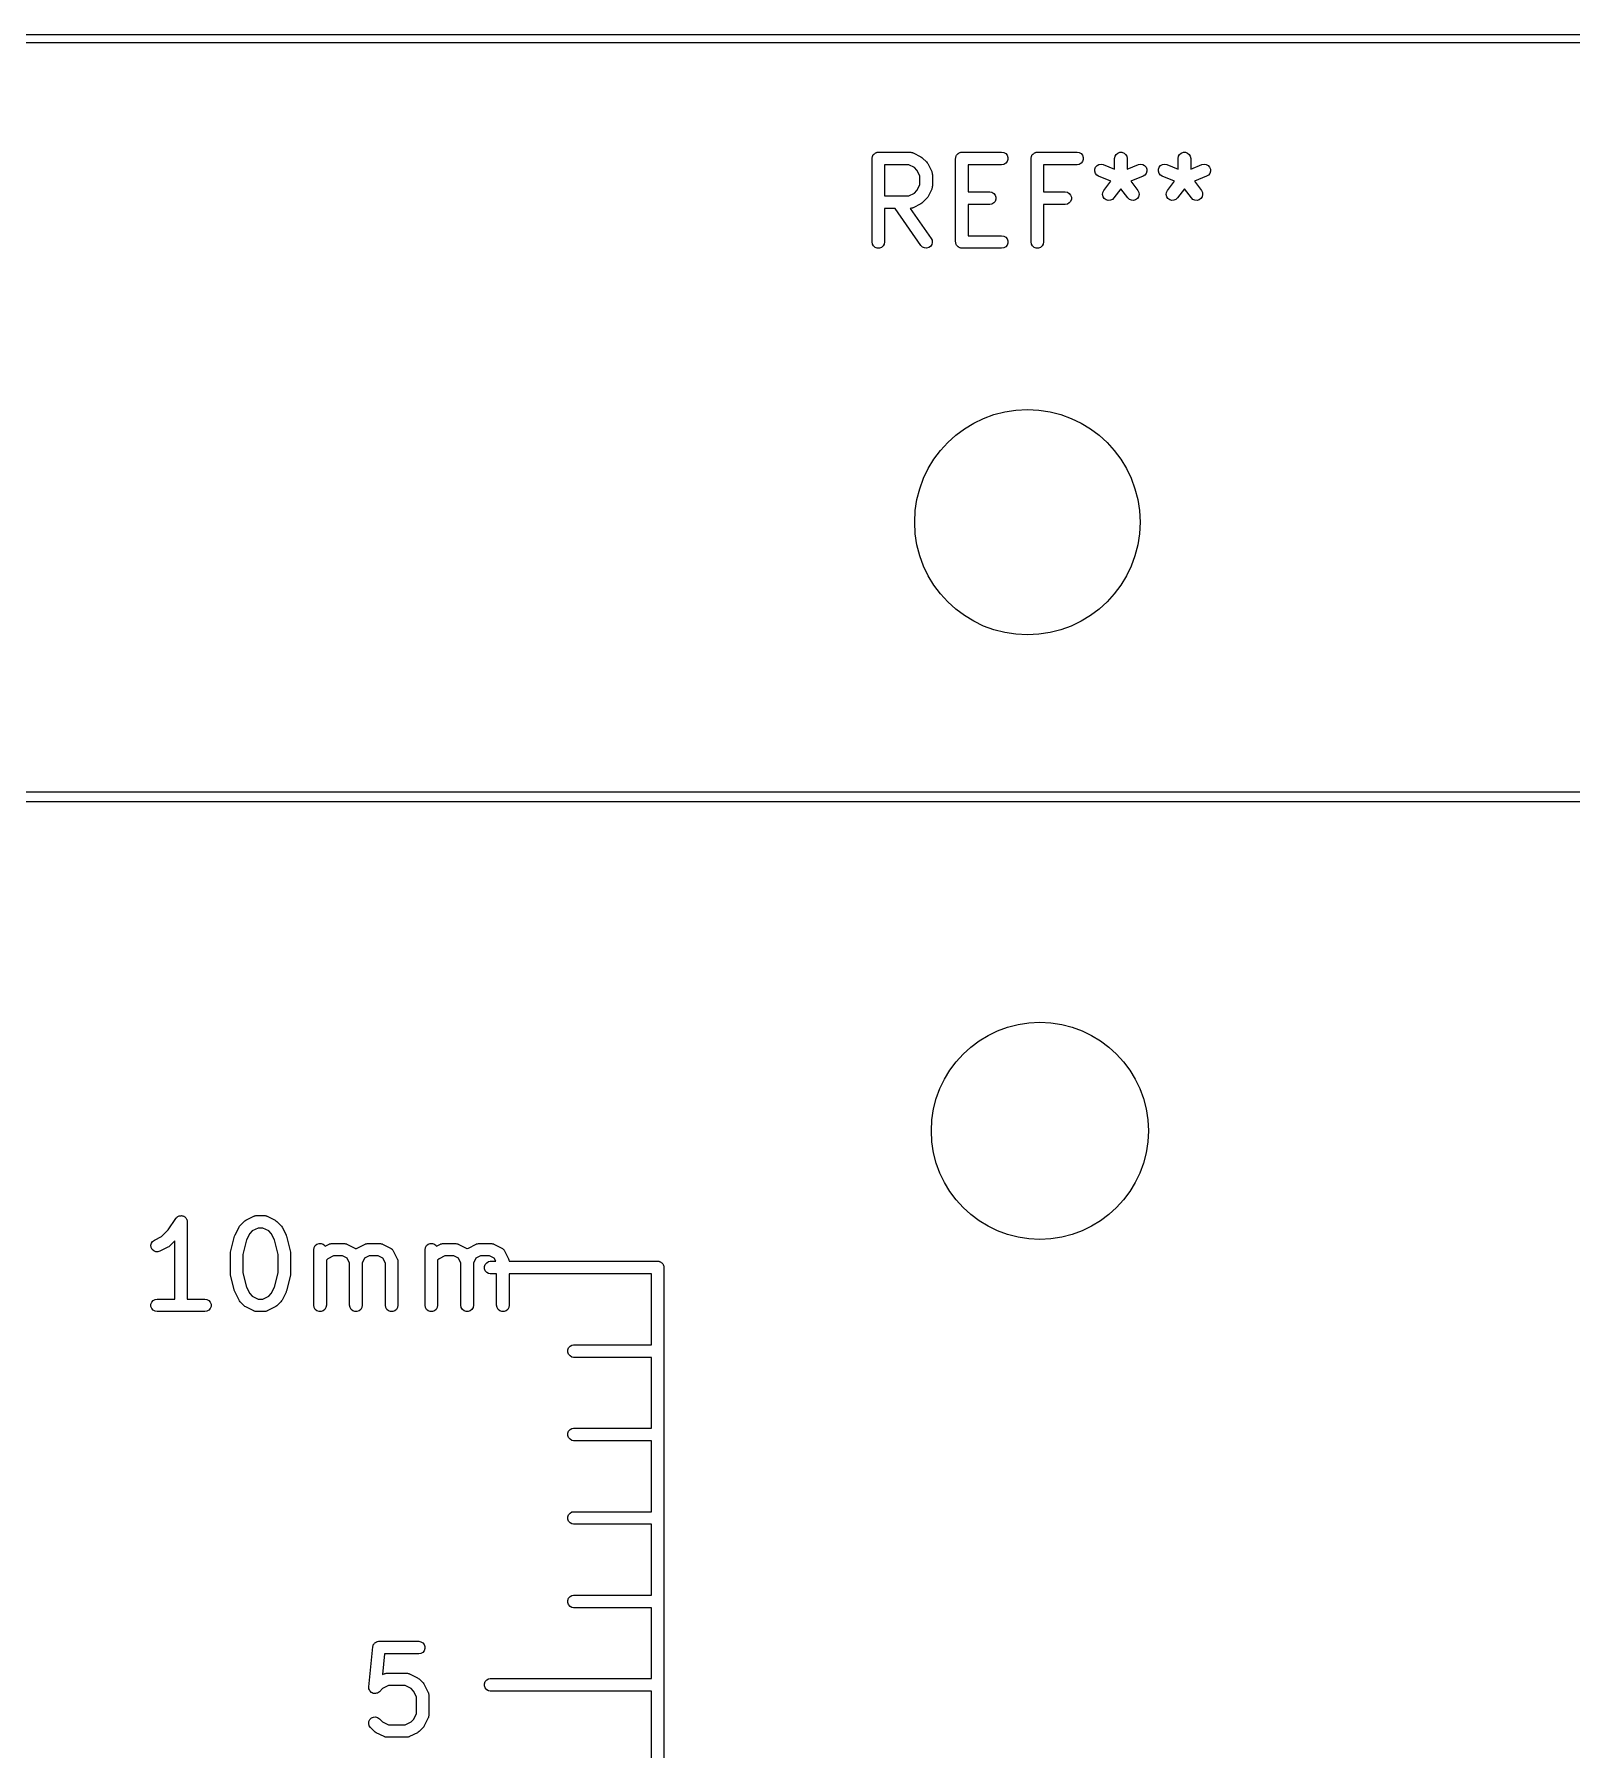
# Model space of a CAD drawing. Extents: x 202.7 to 262.5, y -125.5 to -33.7.
# Drawn here: x 221.13 to 239.55, y -54.23 to -33.67 of the extents above; entities that cross this region are included whole.
import ezdxf

# ---------------------------------------------------------------- set-up
doc = ezdxf.new("R2010")
doc.units = 0
doc.header["$MEASUREMENT"] = 0
doc.layers.add('BLACK', color=7, linetype='CONTINUOUS')

msp = doc.modelspace()

# ---------------------------------------------------------------- linework, layer by layer
at = {"layer": 'BLACK', "linetype": 'CONTINUOUS'}
for p, q in [((213.126, -33.68), (252.454, -33.675)), ((252.403, -33.775), (213.165, -33.78)), ((231.174, -35.1432), (231.175, -35.1367)), ((231.175, -35.1367), (231.178, -35.131)), ((231.178, -35.131), (231.18, -35.1249)), ((231.18, -35.1249), (231.185, -35.1199)), ((231.185, -35.1199), (231.188, -35.1142)), ((231.188, -35.1142), (231.193, -35.11)), ((231.193, -35.11), (231.197, -35.1049)), ((231.197, -35.1049), (231.203, -35.1016)), ((231.203, -35.1016), (231.208, -35.0974)), ((231.208, -35.0974), (231.214, -35.0952)), ((231.214, -35.0952), (231.22, -35.0919)), ((231.22, -35.0919), (231.226, -35.0908)), ((231.226, -35.0908), (231.232, -35.0885)), ((231.232, -35.0885), (231.239, -35.0885)), ((231.239, -35.0885), (231.245, -35.0874)), ((231.245, -35.0874), (231.626, -35.0874)), ((231.626, -35.0874), (231.63, -35.0881)), ((231.63, -35.0881), (231.635, -35.0879)), ((231.635, -35.0879), (231.643, -35.0904)), ((231.643, -35.0904), (231.652, -35.0919)), ((231.652, -35.0919), (231.656, -35.0941)), ((231.656, -35.0941), (231.66, -35.0953)), ((231.66, -35.0953), (231.755, -35.1429)), ((232.174, -35.1432), (232.175, -35.1367)), ((232.175, -35.1367), (232.178, -35.131)), ((232.178, -35.131), (232.18, -35.1249)), ((232.18, -35.1249), (232.185, -35.1199)), ((232.185, -35.1199), (232.188, -35.1142)), ((232.188, -35.1142), (232.193, -35.11)), ((232.193, -35.11), (232.197, -35.1049)), ((232.197, -35.1049), (232.203, -35.1016)), ((232.203, -35.1016), (232.208, -35.0974)), ((232.208, -35.0974), (232.214, -35.0952)), ((232.214, -35.0952), (232.22, -35.0919)), ((232.22, -35.0919), (232.226, -35.0908)), ((232.226, -35.0908), (232.232, -35.0885)), ((232.232, -35.0885), (232.239, -35.0885)), ((232.239, -35.0885), (232.245, -35.0874)), ((232.245, -35.0874), (232.721, -35.0874)), ((232.721, -35.0874), (232.747, -35.0919)), ((232.747, -35.0919), (232.77, -35.1049)), ((232.77, -35.1049), (232.786, -35.1249)), ((232.786, -35.1249), (232.795, -35.1494)), ((233.078, -35.1432), (233.08, -35.1367)), ((233.08, -35.1367), (233.083, -35.131)), ((233.083, -35.131), (233.085, -35.1249)), ((233.085, -35.1249), (233.089, -35.1199)), ((233.089, -35.1199), (233.093, -35.1142)), ((233.093, -35.1142), (233.098, -35.11)), ((233.098, -35.11), (233.102, -35.1049)), ((233.102, -35.1049), (233.107, -35.1016)), ((233.107, -35.1016), (233.112, -35.0974)), ((233.112, -35.0974), (233.119, -35.0952)), ((233.119, -35.0952), (233.124, -35.0919)), ((233.124, -35.0919), (233.131, -35.0908)), ((233.131, -35.0908), (233.137, -35.0885)), ((233.137, -35.0885), (233.144, -35.0885)), ((233.144, -35.0885), (233.15, -35.0874)), ((233.15, -35.0874), (233.626, -35.0874)), ((233.626, -35.0874), (233.652, -35.0919)), ((233.652, -35.0919), (233.674, -35.1049)), ((233.674, -35.1049), (233.691, -35.1249)), ((233.691, -35.1249), (233.7, -35.1494)), ((234.075, -35.1624), (234.08, -35.1367)), ((234.08, -35.1367), (234.093, -35.1142)), ((234.093, -35.1142), (234.112, -35.0974)), ((234.112, -35.0974), (234.137, -35.0885)), ((234.137, -35.0885), (234.163, -35.0885)), ((234.163, -35.0885), (234.188, -35.0974)), ((234.188, -35.0974), (234.207, -35.1142)), ((234.207, -35.1142), (234.22, -35.1367)), ((234.22, -35.1367), (234.225, -35.1624)), ((234.837, -35.1624), (234.841, -35.1367)), ((234.841, -35.1367), (234.854, -35.1142)), ((234.854, -35.1142), (234.874, -35.0974)), ((234.874, -35.0974), (234.899, -35.0885)), ((234.899, -35.0885), (234.925, -35.0885)), ((234.925, -35.0885), (234.949, -35.0974)), ((234.949, -35.0974), (234.969, -35.1142)), ((234.969, -35.1142), (234.982, -35.1367)), ((234.982, -35.1367), (234.987, -35.1624)), ((231.17, -35.1624), (231.171, -35.1559)), ((231.17, -36.1624), (231.17, -35.1624)), ((231.171, -35.1494), (231.174, -35.1432)), ((231.171, -35.1559), (231.171, -35.1494)), ((231.32, -35.2374), (231.32, -35.6112)), ((231.608, -35.2374), (231.32, -35.2374)), ((231.677, -35.2716), (231.608, -35.2374)), ((231.707, -35.302), (231.677, -35.2716)), ((231.742, -35.3706), (231.707, -35.302)), ((231.755, -35.1429), (231.765, -35.1501)), ((231.765, -35.1501), (231.774, -35.157)), ((231.774, -35.157), (231.822, -35.2046)), ((231.822, -35.2046), (231.829, -35.2144)), ((231.829, -35.2144), (231.836, -35.2241)), ((231.836, -35.2241), (231.884, -35.3193)), ((231.884, -35.3193), (231.885, -35.3235)), ((231.885, -35.3235), (231.887, -35.3272)), ((231.887, -35.3272), (231.889, -35.3359)), ((231.889, -35.3359), (231.891, -35.3443)), ((231.891, -35.3443), (231.891, -35.3486)), ((232.17, -35.1624), (232.171, -35.1559)), ((232.17, -36.1624), (232.17, -35.1624)), ((232.171, -35.1494), (232.174, -35.1432)), ((232.171, -35.1559), (232.171, -35.1494)), ((232.721, -35.2374), (232.32, -35.2374)), ((232.32, -35.2374), (232.32, -35.5636)), ((232.747, -35.2329), (232.721, -35.2374)), ((232.77, -35.2198), (232.747, -35.2329)), ((232.786, -35.1999), (232.77, -35.2198)), ((232.795, -35.1754), (232.786, -35.1999)), ((232.795, -35.1494), (232.795, -35.1754)), ((233.075, -35.1624), (233.076, -35.1559)), ((233.075, -36.1624), (233.075, -35.1624)), ((233.076, -35.1494), (233.078, -35.1432)), ((233.076, -35.1559), (233.076, -35.1494)), ((233.626, -35.2374), (233.225, -35.2374)), ((233.225, -35.2374), (233.225, -35.5636)), ((233.652, -35.2329), (233.626, -35.2374)), ((233.674, -35.2198), (233.652, -35.2329)), ((233.691, -35.1999), (233.674, -35.2198)), ((233.7, -35.1754), (233.691, -35.1999)), ((233.7, -35.1494), (233.7, -35.1754)), ((233.838, -35.2899), (233.848, -35.2657)), ((233.838, -35.3159), (233.838, -35.2899)), ((233.846, -35.3407), (233.838, -35.3159)), ((233.862, -35.3611), (233.846, -35.3407)), ((233.848, -35.2657), (233.866, -35.2463)), ((233.866, -35.2463), (233.888, -35.234)), ((233.888, -35.234), (233.914, -35.2303)), ((233.914, -35.2303), (233.94, -35.2356)), ((233.94, -35.2356), (234.075, -35.2897)), ((234.075, -35.2897), (234.075, -35.1624)), ((234.225, -35.1624), (234.225, -35.2897)), ((234.225, -35.2897), (234.36, -35.2356)), ((234.36, -35.2356), (234.386, -35.2303)), ((234.386, -35.2303), (234.412, -35.234)), ((234.412, -35.234), (234.434, -35.2463)), ((234.434, -35.2463), (234.452, -35.2657)), ((234.454, -35.3407), (234.438, -35.3611)), ((234.452, -35.2657), (234.462, -35.2899)), ((234.462, -35.3159), (234.454, -35.3407)), ((234.462, -35.2899), (234.462, -35.3159)), ((234.6, -35.2899), (234.61, -35.2657)), ((234.6, -35.3159), (234.6, -35.2899)), ((234.608, -35.3407), (234.6, -35.3159)), ((234.624, -35.3611), (234.608, -35.3407)), ((234.61, -35.2657), (234.627, -35.2463)), ((234.627, -35.2463), (234.65, -35.234)), ((234.65, -35.234), (234.676, -35.2303)), ((234.676, -35.2303), (234.702, -35.2356)), ((234.702, -35.2356), (234.837, -35.2897)), ((234.837, -35.2897), (234.837, -35.1624)), ((234.987, -35.1624), (234.987, -35.2897)), ((234.987, -35.2897), (235.122, -35.2356)), ((235.122, -35.2356), (235.148, -35.2303)), ((235.148, -35.2303), (235.173, -35.234)), ((235.173, -35.234), (235.196, -35.2463)), ((235.196, -35.2463), (235.214, -35.2657)), ((235.216, -35.3407), (235.2, -35.3611)), ((235.214, -35.2657), (235.223, -35.2899)), ((235.224, -35.3159), (235.216, -35.3407)), ((235.223, -35.2899), (235.224, -35.3159)), ((231.677, -35.5769), (231.707, -35.5465)), ((231.707, -35.5465), (231.742, -35.478)), ((231.742, -35.478), (231.742, -35.3706)), ((231.884, -35.5293), (231.836, -35.6245)), ((231.885, -35.5251), (231.884, -35.5293)), ((231.887, -35.5214), (231.885, -35.5251)), ((231.889, -35.5127), (231.887, -35.5214)), ((231.891, -35.5043), (231.889, -35.5127)), ((231.891, -35.3486), (231.892, -35.3529)), ((231.892, -35.4957), (231.891, -35.5)), ((231.891, -35.5), (231.891, -35.5043)), ((231.892, -35.3529), (231.892, -35.4957)), ((233.884, -35.3749), (233.862, -35.3611)), ((234.031, -35.4338), (233.884, -35.3749)), ((233.935, -35.5692), (233.947, -35.546)), ((233.947, -35.546), (234.031, -35.4338)), ((234.15, -35.5255), (234.067, -35.636)), ((234.233, -35.636), (234.15, -35.5255)), ((234.416, -35.3749), (234.269, -35.4338)), ((234.269, -35.4338), (234.353, -35.546)), ((234.353, -35.546), (234.365, -35.5692)), ((234.438, -35.3611), (234.416, -35.3749)), ((234.646, -35.3749), (234.624, -35.3611)), ((234.793, -35.4338), (234.646, -35.3749)), ((234.697, -35.5692), (234.709, -35.546)), ((234.709, -35.546), (234.793, -35.4338)), ((234.912, -35.5255), (234.829, -35.636)), ((234.995, -35.636), (234.912, -35.5255)), ((235.178, -35.3749), (235.031, -35.4338)), ((235.031, -35.4338), (235.115, -35.546)), ((235.115, -35.546), (235.127, -35.5692)), ((235.2, -35.3611), (235.178, -35.3749)), ((231.32, -35.6112), (231.608, -35.6112)), ((231.608, -35.6112), (231.677, -35.5769)), ((231.643, -35.7582), (231.635, -35.7607)), ((231.652, -35.7567), (231.643, -35.7582)), ((231.656, -35.7545), (231.652, -35.7567)), ((231.66, -35.7533), (231.656, -35.7545)), ((231.755, -35.7057), (231.66, -35.7533)), ((231.765, -35.6985), (231.755, -35.7057)), ((231.774, -35.6916), (231.765, -35.6985)), ((231.822, -35.644), (231.774, -35.6916)), ((231.829, -35.6342), (231.822, -35.644)), ((231.836, -35.6245), (231.829, -35.6342)), ((232.32, -35.5636), (232.579, -35.5636)), ((232.579, -35.7136), (232.32, -35.7136)), ((232.32, -35.7136), (232.32, -36.0874)), ((232.579, -35.5636), (232.604, -35.5681)), ((232.604, -35.709), (232.579, -35.7136)), ((232.604, -35.5681), (232.627, -35.5811)), ((232.627, -35.696), (232.604, -35.709)), ((232.627, -35.5811), (232.644, -35.6011)), ((232.644, -35.6761), (232.627, -35.696)), ((232.644, -35.6011), (232.652, -35.6255)), ((232.652, -35.6516), (232.644, -35.6761)), ((232.652, -35.6255), (232.652, -35.6516)), ((233.225, -35.5636), (233.483, -35.5636)), ((233.483, -35.7136), (233.225, -35.7136)), ((233.225, -35.7136), (233.225, -36.1624)), ((233.483, -35.5636), (233.509, -35.5681)), ((233.509, -35.709), (233.483, -35.7136)), ((233.509, -35.5681), (233.532, -35.5811)), ((233.532, -35.696), (233.509, -35.709)), ((233.532, -35.5811), (233.548, -35.6011)), ((233.548, -35.6761), (233.532, -35.696)), ((233.548, -35.6011), (233.557, -35.6255)), ((233.557, -35.6516), (233.548, -35.6761)), ((233.557, -35.6255), (233.557, -35.6516)), ((233.932, -35.595), (233.935, -35.5692)), ((233.938, -35.6204), (233.932, -35.595)), ((233.952, -35.6422), (233.938, -35.6204)), ((233.973, -35.6579), (233.952, -35.6422)), ((233.998, -35.6654), (233.973, -35.6579)), ((234.024, -35.664), (233.998, -35.6654)), ((234.048, -35.6538), (234.024, -35.664)), ((234.067, -35.636), (234.048, -35.6538)), ((234.252, -35.6538), (234.233, -35.636)), ((234.276, -35.664), (234.252, -35.6538)), ((234.302, -35.6654), (234.276, -35.664)), ((234.327, -35.6579), (234.302, -35.6654)), ((234.348, -35.6422), (234.327, -35.6579)), ((234.362, -35.6204), (234.348, -35.6422)), ((234.368, -35.595), (234.362, -35.6204)), ((234.365, -35.5692), (234.368, -35.595)), ((234.694, -35.595), (234.697, -35.5692)), ((234.7, -35.6204), (234.694, -35.595)), ((234.714, -35.6422), (234.7, -35.6204)), ((234.735, -35.6579), (234.714, -35.6422)), ((234.76, -35.6654), (234.735, -35.6579)), ((234.786, -35.664), (234.76, -35.6654)), ((234.81, -35.6538), (234.786, -35.664)), ((234.829, -35.636), (234.81, -35.6538)), ((235.014, -35.6538), (234.995, -35.636)), ((235.038, -35.664), (235.014, -35.6538)), ((235.064, -35.6654), (235.038, -35.664)), ((235.089, -35.6579), (235.064, -35.6654)), ((235.109, -35.6422), (235.089, -35.6579)), ((235.124, -35.6204), (235.109, -35.6422)), ((235.13, -35.595), (235.124, -35.6204)), ((235.127, -35.5692), (235.13, -35.595)), ((231.444, -35.7612), (231.32, -35.7612)), ((231.32, -35.7612), (231.32, -36.1624)), ((231.755, -36.2054), (231.444, -35.7612)), ((231.63, -35.7604), (231.627, -35.761)), ((231.627, -35.761), (231.878, -36.1194)), ((231.635, -35.7607), (231.63, -35.7604)), ((231.175, -36.188), (231.17, -36.1624)), ((231.32, -36.1624), (231.316, -36.188)), ((231.878, -36.1194), (231.889, -36.143)), ((231.891, -36.1689), (231.885, -36.1941)), ((231.889, -36.143), (231.891, -36.1689)), ((232.171, -36.1688), (232.17, -36.1624)), ((232.171, -36.1754), (232.171, -36.1688)), ((232.32, -36.0874), (232.721, -36.0874)), ((232.721, -36.0874), (232.747, -36.0919)), ((232.747, -36.0919), (232.77, -36.1049)), ((232.77, -36.1049), (232.786, -36.1249)), ((232.786, -36.1249), (232.795, -36.1494)), ((232.795, -36.1494), (232.795, -36.1754)), ((233.08, -36.188), (233.075, -36.1624)), ((233.225, -36.1624), (233.22, -36.188)), ((231.188, -36.2106), (231.175, -36.188)), ((231.208, -36.2273), (231.188, -36.2106)), ((231.232, -36.2362), (231.208, -36.2273)), ((231.258, -36.2362), (231.232, -36.2362)), ((231.283, -36.2273), (231.258, -36.2362)), ((231.303, -36.2106), (231.283, -36.2273)), ((231.316, -36.188), (231.303, -36.2106)), ((231.774, -36.2238), (231.755, -36.2054)), ((231.797, -36.2348), (231.774, -36.2238)), ((231.823, -36.2371), (231.797, -36.2348)), ((231.848, -36.2304), (231.823, -36.2371)), ((231.87, -36.2154), (231.848, -36.2304)), ((231.885, -36.1941), (231.87, -36.2154)), ((232.174, -36.1816), (232.171, -36.1754)), ((232.175, -36.188), (232.174, -36.1816)), ((232.178, -36.1937), (232.175, -36.188)), ((232.18, -36.1999), (232.178, -36.1937)), ((232.185, -36.2049), (232.18, -36.1999)), ((232.188, -36.2106), (232.185, -36.2049)), ((232.193, -36.2148), (232.188, -36.2106)), ((232.197, -36.2198), (232.193, -36.2148)), ((232.203, -36.2231), (232.197, -36.2198)), ((232.208, -36.2273), (232.203, -36.2231)), ((232.214, -36.2296), (232.208, -36.2273)), ((232.22, -36.2329), (232.214, -36.2296)), ((232.226, -36.234), (232.22, -36.2329)), ((232.232, -36.2362), (232.226, -36.234)), ((232.239, -36.2362), (232.232, -36.2362)), ((232.245, -36.2374), (232.239, -36.2362)), ((232.721, -36.2374), (232.245, -36.2374)), ((232.747, -36.2329), (232.721, -36.2374)), ((232.77, -36.2198), (232.747, -36.2329)), ((232.786, -36.1999), (232.77, -36.2198)), ((232.795, -36.1754), (232.786, -36.1999)), ((233.093, -36.2106), (233.08, -36.188)), ((233.112, -36.2273), (233.093, -36.2106)), ((233.137, -36.2362), (233.112, -36.2273)), ((233.163, -36.2362), (233.137, -36.2362)), ((233.188, -36.2273), (233.163, -36.2362)), ((233.207, -36.2106), (233.188, -36.2273)), ((233.22, -36.188), (233.207, -36.2106)), ((205.175, -42.752), (259.685, -42.752)), ((259.62, -42.872), (205.24, -42.872)), ((222.736, -47.9975), (222.827, -47.8608)), ((222.827, -47.8608), (222.83, -47.8578)), ((222.83, -47.8578), (222.832, -47.8542)), ((222.832, -47.8542), (222.838, -47.8484)), ((222.838, -47.8484), (222.845, -47.842)), ((222.845, -47.842), (222.848, -47.8401)), ((222.848, -47.8401), (222.852, -47.8374)), ((222.852, -47.8374), (222.86, -47.8344)), ((222.86, -47.8344), (222.868, -47.8304)), ((222.868, -47.8304), (222.872, -47.83)), ((222.872, -47.83), (222.876, -47.8285)), ((222.876, -47.8285), (222.885, -47.8285)), ((222.885, -47.8285), (222.894, -47.8276)), ((222.894, -47.8276), (222.898, -47.8285)), ((222.898, -47.8285), (222.902, -47.8285)), ((222.902, -47.8285), (222.91, -47.8316)), ((222.91, -47.8316), (222.919, -47.8337)), ((222.919, -47.8337), (222.923, -47.836)), ((222.923, -47.836), (222.927, -47.8374)), ((222.927, -47.8374), (222.933, -47.8432)), ((222.933, -47.8432), (222.941, -47.8482)), ((222.941, -47.8482), (222.943, -47.8515)), ((222.943, -47.8515), (222.946, -47.8542)), ((222.946, -47.8542), (222.951, -47.8619)), ((222.951, -47.8619), (222.956, -47.8692)), ((222.956, -47.8692), (222.957, -47.8731)), ((222.957, -47.8731), (222.96, -47.8767)), ((222.96, -47.8767), (222.961, -47.8856)), ((223.655, -47.8901), (223.665, -47.8829)), ((223.665, -47.8829), (223.76, -47.8353)), ((223.76, -47.8353), (223.764, -47.8341)), ((223.764, -47.8341), (223.768, -47.8319)), ((223.768, -47.8319), (223.777, -47.8304)), ((223.777, -47.8304), (223.785, -47.8279)), ((223.785, -47.8279), (223.79, -47.8282)), ((223.79, -47.8282), (223.794, -47.8274)), ((223.794, -47.8274), (223.889, -47.8274)), ((223.889, -47.8274), (223.893, -47.8282)), ((223.893, -47.8282), (223.898, -47.8279)), ((223.898, -47.8279), (223.906, -47.8304)), ((223.906, -47.8304), (223.915, -47.8319)), ((223.915, -47.8319), (223.918, -47.8341)), ((223.918, -47.8341), (223.923, -47.8353)), ((223.923, -47.8353), (224.018, -47.8829)), ((224.018, -47.8829), (224.027, -47.8901)), ((222.57, -48.121), (222.654, -48.0789)), ((222.654, -48.0789), (222.736, -47.9975)), ((222.961, -47.8856), (222.964, -47.8942)), ((222.964, -47.8942), (222.963, -47.8983)), ((222.963, -47.8983), (222.964, -47.9024)), ((222.964, -47.9024), (222.964, -48.8274)), ((223.483, -48.2652), (223.531, -48.0747)), ((223.531, -48.0747), (223.534, -48.0672)), ((223.534, -48.0672), (223.536, -48.0593)), ((223.536, -48.0593), (223.584, -47.9641)), ((223.584, -47.9641), (223.591, -47.9544)), ((223.591, -47.9544), (223.598, -47.9446)), ((223.598, -47.9446), (223.646, -47.897)), ((223.646, -47.897), (223.655, -47.8901)), ((223.713, -48.0421), (223.674, -48.1191)), ((223.743, -48.0117), (223.713, -48.0421)), ((223.812, -47.9774), (223.743, -48.0117)), ((223.871, -47.9774), (223.812, -47.9774)), ((223.94, -48.0117), (223.871, -47.9774)), ((223.97, -48.0421), (223.94, -48.0117)), ((224.009, -48.1191), (223.97, -48.0421)), ((224.027, -47.8901), (224.037, -47.897)), ((224.037, -47.897), (224.085, -47.9446)), ((224.085, -47.9446), (224.092, -47.9544)), ((224.092, -47.9544), (224.099, -47.9641)), ((224.099, -47.9641), (224.147, -48.0593)), ((224.147, -48.0593), (224.149, -48.0672)), ((224.149, -48.0672), (224.152, -48.0747)), ((224.152, -48.0747), (224.2, -48.2652)), ((222.528, -48.1836), (222.535, -48.1583)), ((222.531, -48.2095), (222.528, -48.1836)), ((222.543, -48.2328), (222.531, -48.2095)), ((222.535, -48.1583), (222.549, -48.1365)), ((222.562, -48.2507), (222.543, -48.2328)), ((222.549, -48.1365), (222.57, -48.121)), ((222.586, -48.2611), (222.562, -48.2507)), ((222.612, -48.2626), (222.586, -48.2611)), ((222.637, -48.2552), (222.612, -48.2626)), ((222.732, -48.2076), (222.637, -48.2552)), ((222.742, -48.2004), (222.732, -48.2076)), ((222.752, -48.1935), (222.742, -48.2004)), ((222.814, -48.1311), (222.752, -48.1935)), ((222.814, -48.8274), (222.814, -48.1311)), ((223.481, -48.2834), (223.482, -48.2743)), ((223.481, -48.5214), (223.481, -48.2834)), ((223.482, -48.2743), (223.483, -48.2652)), ((223.674, -48.1191), (223.631, -48.2926)), ((223.631, -48.2926), (223.631, -48.5122)), ((224.052, -48.2926), (224.009, -48.1191)), ((224.052, -48.5122), (224.052, -48.2926)), ((224.2, -48.2652), (224.201, -48.2743)), ((224.201, -48.2743), (224.202, -48.2834)), ((224.202, -48.2834), (224.202, -48.5214)), ((224.481, -48.2357), (224.485, -48.2101)), ((224.481, -48.9024), (224.481, -48.2357)), ((224.485, -48.2101), (224.498, -48.1875)), ((224.498, -48.1875), (224.518, -48.1708)), ((224.518, -48.1708), (224.543, -48.1619)), ((224.543, -48.1619), (224.569, -48.1619)), ((224.569, -48.1619), (224.593, -48.1708)), ((224.593, -48.1708), (224.613, -48.1875)), ((224.613, -48.1875), (224.616, -48.193)), ((224.616, -48.193), (224.665, -48.1687)), ((224.665, -48.1687), (224.669, -48.1674)), ((224.669, -48.1674), (224.673, -48.1653)), ((224.673, -48.1653), (224.682, -48.1637)), ((224.682, -48.1637), (224.69, -48.1612)), ((224.69, -48.1612), (224.694, -48.1615)), ((224.694, -48.1615), (224.699, -48.1607)), ((224.699, -48.1607), (224.841, -48.1607)), ((224.841, -48.1607), (224.846, -48.1615)), ((224.846, -48.1615), (224.85, -48.1612)), ((224.85, -48.1612), (224.858, -48.1637)), ((224.858, -48.1637), (224.867, -48.1653)), ((224.867, -48.1653), (224.871, -48.1674)), ((224.871, -48.1674), (224.875, -48.1687)), ((224.875, -48.1687), (224.97, -48.2163)), ((224.97, -48.2163), (224.979, -48.2228)), ((224.979, -48.2228), (224.984, -48.2263)), ((224.984, -48.2263), (224.99, -48.2228)), ((224.99, -48.2228), (224.998, -48.2163)), ((224.998, -48.2163), (225.094, -48.1687)), ((225.094, -48.1687), (225.098, -48.1674)), ((225.098, -48.1674), (225.101, -48.1653)), ((225.101, -48.1653), (225.11, -48.1637)), ((225.11, -48.1637), (225.119, -48.1612)), ((225.119, -48.1612), (225.123, -48.1615)), ((225.123, -48.1615), (225.127, -48.1607)), ((225.127, -48.1607), (225.27, -48.1607)), ((225.27, -48.1607), (225.274, -48.1615)), ((225.274, -48.1615), (225.279, -48.1612)), ((225.279, -48.1612), (225.287, -48.1637)), ((225.287, -48.1637), (225.296, -48.1653)), ((225.296, -48.1653), (225.299, -48.1674)), ((225.299, -48.1674), (225.304, -48.1687)), ((225.304, -48.1687), (225.399, -48.2163)), ((225.399, -48.2163), (225.408, -48.2228)), ((225.408, -48.2228), (225.417, -48.2289)), ((225.417, -48.2289), (225.418, -48.2306)), ((225.418, -48.2306), (225.42, -48.2318)), ((225.42, -48.2318), (225.426, -48.241)), ((225.426, -48.241), (225.432, -48.2498)), ((225.432, -48.2498), (225.48, -48.3451)), ((225.814, -48.2357), (225.819, -48.2101)), ((225.814, -48.9024), (225.814, -48.2357)), ((225.819, -48.2101), (225.832, -48.1875)), ((225.832, -48.1875), (225.852, -48.1708)), ((225.852, -48.1708), (225.876, -48.1619)), ((225.876, -48.1619), (225.902, -48.1619)), ((225.902, -48.1619), (225.927, -48.1708)), ((225.927, -48.1708), (225.946, -48.1875)), ((225.946, -48.1875), (225.95, -48.193)), ((225.95, -48.193), (225.998, -48.1687)), ((225.998, -48.1687), (226.002, -48.1674)), ((226.002, -48.1674), (226.006, -48.1653)), ((226.006, -48.1653), (226.015, -48.1637)), ((226.015, -48.1637), (226.023, -48.1612)), ((226.023, -48.1612), (226.028, -48.1615)), ((226.028, -48.1615), (226.032, -48.1607)), ((226.032, -48.1607), (226.175, -48.1607)), ((226.175, -48.1607), (226.179, -48.1615)), ((226.179, -48.1615), (226.183, -48.1612)), ((226.183, -48.1612), (226.192, -48.1637)), ((226.192, -48.1637), (226.2, -48.1653)), ((226.2, -48.1653), (226.204, -48.1674)), ((226.204, -48.1674), (226.208, -48.1687)), ((226.208, -48.1687), (226.304, -48.2163)), ((226.304, -48.2163), (226.312, -48.2228)), ((226.312, -48.2228), (226.318, -48.2263)), ((226.318, -48.2263), (226.323, -48.2228)), ((226.323, -48.2228), (226.332, -48.2163)), ((226.332, -48.2163), (226.427, -48.1687)), ((226.427, -48.1687), (226.431, -48.1674)), ((226.431, -48.1674), (226.435, -48.1653)), ((226.435, -48.1653), (226.443, -48.1637)), ((226.443, -48.1637), (226.452, -48.1612)), ((226.452, -48.1612), (226.456, -48.1615)), ((226.456, -48.1615), (226.46, -48.1607)), ((226.46, -48.1607), (226.603, -48.1607)), ((226.603, -48.1607), (226.608, -48.1615)), ((226.608, -48.1615), (226.612, -48.1612)), ((226.612, -48.1612), (226.62, -48.1637)), ((226.62, -48.1637), (226.629, -48.1653)), ((226.629, -48.1653), (226.633, -48.1674)), ((226.633, -48.1674), (226.637, -48.1687)), ((226.637, -48.1687), (226.732, -48.2163)), ((226.732, -48.2163), (226.741, -48.2228)), ((226.741, -48.2228), (226.75, -48.2289)), ((226.75, -48.2289), (226.751, -48.2306)), ((226.751, -48.2306), (226.753, -48.2318)), ((226.753, -48.2318), (226.759, -48.241)), ((226.759, -48.241), (226.766, -48.2498)), ((226.766, -48.2498), (226.813, -48.3451)), ((224.648, -48.345), (224.631, -48.362)), ((224.631, -48.362), (224.631, -48.9024)), ((224.716, -48.3107), (224.648, -48.345)), ((224.824, -48.3107), (224.716, -48.3107)), ((224.881, -48.3393), (224.824, -48.3107)), ((224.909, -48.3963), (224.881, -48.3393)), ((224.909, -48.9024), (224.909, -48.3963)), ((225.088, -48.3393), (225.059, -48.3963)), ((225.059, -48.3963), (225.059, -48.9024)), ((225.145, -48.3107), (225.088, -48.3393)), ((225.252, -48.3107), (225.145, -48.3107)), ((225.309, -48.3393), (225.252, -48.3107)), ((225.338, -48.3963), (225.309, -48.3393)), ((225.338, -48.9024), (225.338, -48.3963)), ((225.48, -48.3451), (225.481, -48.3492)), ((225.481, -48.3492), (225.483, -48.3529)), ((225.483, -48.3529), (225.485, -48.3616)), ((225.485, -48.3616), (225.487, -48.37)), ((225.487, -48.37), (225.487, -48.3743)), ((225.487, -48.3743), (225.488, -48.3786)), ((225.488, -48.3786), (225.488, -48.9024)), ((225.981, -48.345), (225.964, -48.362)), ((225.964, -48.362), (225.964, -48.9024)), ((226.05, -48.3107), (225.981, -48.345)), ((226.157, -48.3107), (226.05, -48.3107)), ((226.214, -48.3393), (226.157, -48.3107)), ((226.243, -48.3963), (226.214, -48.3393)), ((226.243, -48.9024), (226.243, -48.3963)), ((226.421, -48.3393), (226.393, -48.3963)), ((226.393, -48.3963), (226.393, -48.9024)), ((226.478, -48.3107), (226.421, -48.3393)), ((226.586, -48.3107), (226.478, -48.3107)), ((226.526, -48.4368), (226.535, -48.4119)), ((226.526, -48.4632), (226.526, -48.4368)), ((226.535, -48.4881), (226.526, -48.4632)), ((226.535, -48.4119), (226.552, -48.3917)), ((226.552, -48.5084), (226.535, -48.4881)), ((226.552, -48.3917), (226.575, -48.3785)), ((226.575, -48.3785), (226.594, -48.375)), ((226.643, -48.3393), (226.586, -48.3107)), ((226.594, -48.375), (226.661, -48.375)), ((226.661, -48.375), (226.643, -48.3393)), ((226.813, -48.3451), (226.814, -48.3492)), ((226.814, -48.3492), (226.817, -48.3529)), ((226.817, -48.3529), (226.818, -48.3616)), ((226.818, -48.3616), (226.821, -48.37)), ((226.821, -48.37), (226.82, -48.3743)), ((226.82, -48.3743), (226.821, -48.375)), ((226.821, -48.375), (228.607, -48.375)), ((228.607, -48.375), (228.607, -48.375)), ((228.607, -48.375), (228.613, -48.375)), ((228.613, -48.375), (228.619, -48.3773)), ((228.619, -48.3773), (228.626, -48.3785)), ((228.626, -48.3785), (228.632, -48.3818)), ((228.632, -48.3818), (228.638, -48.3841)), ((228.638, -48.3841), (228.643, -48.3883)), ((228.643, -48.3883), (228.649, -48.3917)), ((228.649, -48.3917), (228.653, -48.3968)), ((228.653, -48.3968), (228.658, -48.4011)), ((228.658, -48.4011), (228.662, -48.4068)), ((228.662, -48.4068), (228.666, -48.4119)), ((228.666, -48.4119), (228.668, -48.4182)), ((228.668, -48.4182), (228.672, -48.424)), ((228.672, -48.424), (228.673, -48.4305)), ((228.673, -48.4305), (228.675, -48.4368)), ((228.675, -48.4368), (228.675, -48.4435)), ((228.675, -48.4435), (228.675, -48.4435)), ((228.675, -48.4435), (228.675, -58.375)), ((223.482, -48.5305), (223.481, -48.5214)), ((223.483, -48.5396), (223.482, -48.5305)), ((223.531, -48.7301), (223.483, -48.5396)), ((223.631, -48.5122), (223.674, -48.6857)), ((223.674, -48.6857), (223.713, -48.7627)), ((223.97, -48.7627), (224.009, -48.6857)), ((224.009, -48.6857), (224.052, -48.5122)), ((224.2, -48.5396), (224.152, -48.7301)), ((224.201, -48.5305), (224.2, -48.5396)), ((224.202, -48.5214), (224.201, -48.5305)), ((226.575, -48.5216), (226.552, -48.5084)), ((226.594, -48.525), (226.575, -48.5216)), ((226.671, -48.525), (226.594, -48.525)), ((226.671, -48.9024), (226.671, -48.525)), ((228.525, -48.525), (226.821, -48.525)), ((226.821, -48.525), (226.821, -48.9024)), ((228.525, -49.3758), (228.525, -48.525)), ((222.529, -48.8894), (222.538, -48.8649)), ((222.529, -48.9154), (222.529, -48.8894)), ((222.538, -48.8649), (222.555, -48.8449)), ((222.555, -48.8449), (222.578, -48.8319)), ((222.578, -48.8319), (222.603, -48.8274)), ((222.603, -48.8274), (222.814, -48.8274)), ((222.964, -48.8274), (223.175, -48.8274)), ((223.175, -48.8274), (223.2, -48.8319)), ((223.2, -48.8319), (223.223, -48.8449)), ((223.223, -48.8449), (223.24, -48.8649)), ((223.24, -48.8649), (223.249, -48.8894)), ((223.249, -48.8894), (223.249, -48.9154)), ((223.534, -48.7376), (223.531, -48.7301)), ((223.536, -48.7455), (223.534, -48.7376)), ((223.584, -48.8407), (223.536, -48.7455)), ((223.591, -48.8504), (223.584, -48.8407)), ((223.598, -48.8602), (223.591, -48.8504)), ((223.646, -48.9078), (223.598, -48.8602)), ((223.655, -48.9147), (223.646, -48.9078)), ((223.713, -48.7627), (223.743, -48.7931)), ((223.743, -48.7931), (223.812, -48.8274)), ((223.812, -48.8274), (223.871, -48.8274)), ((223.871, -48.8274), (223.94, -48.7931)), ((223.94, -48.7931), (223.97, -48.7627)), ((224.037, -48.9078), (224.027, -48.9147)), ((224.085, -48.8602), (224.037, -48.9078)), ((224.092, -48.8504), (224.085, -48.8602)), ((224.099, -48.8407), (224.092, -48.8504)), ((224.147, -48.7455), (224.099, -48.8407)), ((224.149, -48.7376), (224.147, -48.7455)), ((224.152, -48.7301), (224.149, -48.7376)), ((224.485, -48.9281), (224.481, -48.9024)), ((224.631, -48.9024), (224.626, -48.9281)), ((224.914, -48.9281), (224.909, -48.9024)), ((225.059, -48.9024), (225.055, -48.9281)), ((225.342, -48.9281), (225.338, -48.9024)), ((225.488, -48.9024), (225.483, -48.9281)), ((225.819, -48.9281), (225.814, -48.9024)), ((225.964, -48.9024), (225.96, -48.9281)), ((226.247, -48.9281), (226.243, -48.9024)), ((226.393, -48.9024), (226.388, -48.9281)), ((226.676, -48.9281), (226.671, -48.9024)), ((226.821, -48.9024), (226.817, -48.9281)), ((222.538, -48.9399), (222.529, -48.9154)), ((222.555, -48.9599), (222.538, -48.9399)), ((222.578, -48.9729), (222.555, -48.9599)), ((222.603, -48.9774), (222.578, -48.9729)), ((223.175, -48.9774), (222.603, -48.9774)), ((223.2, -48.9729), (223.175, -48.9774)), ((223.223, -48.9599), (223.2, -48.9729)), ((223.24, -48.9399), (223.223, -48.9599)), ((223.249, -48.9154), (223.24, -48.9399)), ((223.665, -48.9219), (223.655, -48.9147)), ((223.76, -48.9695), (223.665, -48.9219)), ((223.764, -48.9707), (223.76, -48.9695)), ((223.768, -48.9729), (223.764, -48.9707)), ((223.777, -48.9744), (223.768, -48.9729)), ((223.785, -48.9769), (223.777, -48.9744)), ((223.79, -48.9766), (223.785, -48.9769)), ((223.794, -48.9774), (223.79, -48.9766)), ((223.889, -48.9774), (223.794, -48.9774)), ((223.893, -48.9766), (223.889, -48.9774)), ((223.898, -48.9769), (223.893, -48.9766)), ((223.906, -48.9744), (223.898, -48.9769)), ((223.915, -48.9729), (223.906, -48.9744)), ((223.918, -48.9707), (223.915, -48.9729)), ((223.923, -48.9695), (223.918, -48.9707)), ((224.018, -48.9219), (223.923, -48.9695)), ((224.027, -48.9147), (224.018, -48.9219)), ((224.498, -48.9506), (224.485, -48.9281)), ((224.518, -48.9674), (224.498, -48.9506)), ((224.543, -48.9763), (224.518, -48.9674)), ((224.569, -48.9763), (224.543, -48.9763)), ((224.593, -48.9674), (224.569, -48.9763)), ((224.613, -48.9506), (224.593, -48.9674)), ((224.626, -48.9281), (224.613, -48.9506)), ((224.927, -48.9506), (224.914, -48.9281)), ((224.947, -48.9674), (224.927, -48.9506)), ((224.971, -48.9763), (224.947, -48.9674)), ((224.997, -48.9763), (224.971, -48.9763)), ((225.022, -48.9674), (224.997, -48.9763)), ((225.042, -48.9506), (225.022, -48.9674)), ((225.055, -48.9281), (225.042, -48.9506)), ((225.355, -48.9506), (225.342, -48.9281)), ((225.375, -48.9674), (225.355, -48.9506)), ((225.4, -48.9763), (225.375, -48.9674)), ((225.426, -48.9763), (225.4, -48.9763)), ((225.45, -48.9674), (225.426, -48.9763)), ((225.47, -48.9506), (225.45, -48.9674)), ((225.483, -48.9281), (225.47, -48.9506)), ((225.832, -48.9506), (225.819, -48.9281)), ((225.852, -48.9674), (225.832, -48.9506)), ((225.876, -48.9763), (225.852, -48.9674)), ((225.902, -48.9763), (225.876, -48.9763)), ((225.927, -48.9674), (225.902, -48.9763)), ((225.946, -48.9506), (225.927, -48.9674)), ((225.96, -48.9281), (225.946, -48.9506)), ((226.26, -48.9506), (226.247, -48.9281)), ((226.28, -48.9674), (226.26, -48.9506)), ((226.305, -48.9763), (226.28, -48.9674)), ((226.331, -48.9763), (226.305, -48.9763)), ((226.355, -48.9674), (226.331, -48.9763)), ((226.375, -48.9506), (226.355, -48.9674)), ((226.388, -48.9281), (226.375, -48.9506)), ((226.689, -48.9506), (226.676, -48.9281)), ((226.709, -48.9674), (226.689, -48.9506)), ((226.733, -48.9763), (226.709, -48.9674)), ((226.759, -48.9763), (226.733, -48.9763)), ((226.784, -48.9674), (226.759, -48.9763)), ((226.804, -48.9506), (226.784, -48.9674)), ((226.817, -48.9281), (226.804, -48.9506)), ((227.524, -49.4376), (227.533, -49.4127)), ((227.524, -49.464), (227.524, -49.4376)), ((227.533, -49.4889), (227.524, -49.464)), ((227.533, -49.4127), (227.55, -49.3924)), ((227.55, -49.5091), (227.533, -49.4889)), ((227.55, -49.3924), (227.573, -49.3792)), ((227.573, -49.5223), (227.55, -49.5091)), ((227.573, -49.3792), (227.593, -49.3758)), ((227.593, -49.5258), (227.573, -49.5223)), ((227.593, -49.3758), (228.525, -49.3758)), ((228.525, -49.5258), (227.593, -49.5258)), ((228.525, -50.374), (228.525, -49.5258)), ((227.524, -50.4358), (227.533, -50.4109)), ((227.524, -50.4622), (227.524, -50.4358)), ((227.533, -50.4871), (227.524, -50.4622)), ((227.533, -50.4109), (227.55, -50.3907)), ((227.55, -50.5073), (227.533, -50.4871)), ((227.55, -50.3907), (227.573, -50.3774)), ((227.573, -50.5206), (227.55, -50.5073)), ((227.573, -50.3774), (227.593, -50.374)), ((227.593, -50.524), (227.573, -50.5206)), ((227.593, -50.374), (228.525, -50.374)), ((228.525, -50.524), (227.593, -50.524)), ((228.525, -51.3748), (228.525, -50.524)), ((227.573, -51.3782), (227.593, -51.3748)), ((227.593, -51.3748), (228.525, -51.3748)), ((227.524, -51.4365), (227.533, -51.4117)), ((227.524, -51.463), (227.524, -51.4365)), ((227.533, -51.4878), (227.524, -51.463)), ((227.533, -51.4117), (227.55, -51.3914)), ((227.55, -51.5081), (227.533, -51.4878)), ((227.55, -51.3914), (227.573, -51.3782)), ((227.573, -51.5213), (227.55, -51.5081)), ((227.593, -51.5248), (227.573, -51.5213)), ((228.525, -51.5248), (227.593, -51.5248)), ((228.525, -52.3755), (228.525, -51.5248)), ((227.533, -52.4124), (227.55, -52.3922)), ((227.55, -52.3922), (227.573, -52.379)), ((227.573, -52.379), (227.593, -52.3755)), ((227.593, -52.3755), (228.525, -52.3755)), ((227.524, -52.4373), (227.533, -52.4124)), ((227.524, -52.4637), (227.524, -52.4373)), ((227.533, -52.4886), (227.524, -52.4637)), ((227.55, -52.5089), (227.533, -52.4886)), ((227.573, -52.5221), (227.55, -52.5089)), ((227.593, -52.5255), (227.573, -52.5221)), ((228.525, -52.5255), (227.593, -52.5255)), ((228.525, -53.3737), (228.525, -52.5255)), ((225.138, -53.4714), (225.186, -52.9953)), ((225.186, -52.9953), (225.187, -52.9925)), ((225.187, -52.9897), (225.19, -52.9801)), ((225.187, -52.9925), (225.187, -52.9897)), ((225.19, -52.9801), (225.193, -52.9702)), ((225.193, -52.9702), (225.195, -52.9679)), ((225.195, -52.9679), (225.196, -52.9652)), ((225.196, -52.9652), (225.202, -52.9574)), ((225.202, -52.9574), (225.208, -52.949)), ((225.208, -52.949), (225.211, -52.9474)), ((225.211, -52.9474), (225.212, -52.9453)), ((225.212, -52.9453), (225.221, -52.9401)), ((225.221, -52.9401), (225.23, -52.9344)), ((225.23, -52.9344), (225.232, -52.9337)), ((225.232, -52.9337), (225.235, -52.9322)), ((225.235, -52.9322), (225.245, -52.9305)), ((225.245, -52.9305), (225.255, -52.9279)), ((225.255, -52.9279), (225.258, -52.9282)), ((225.258, -52.9282), (225.261, -52.9277)), ((225.261, -52.9277), (225.737, -52.9277)), ((225.737, -52.9277), (225.762, -52.9322)), ((225.762, -52.9322), (225.785, -52.9453)), ((225.785, -52.9453), (225.802, -52.9652)), ((225.802, -52.9652), (225.811, -52.9897)), ((225.811, -53.0157), (225.802, -53.0402)), ((225.811, -52.9897), (225.811, -53.0157)), ((225.328, -53.0777), (225.304, -53.3259)), ((225.737, -53.0777), (225.328, -53.0777)), ((225.762, -53.0732), (225.737, -53.0777)), ((225.785, -53.0602), (225.762, -53.0732)), ((225.802, -53.0402), (225.785, -53.0602)), ((225.304, -53.3259), (225.322, -53.3166)), ((225.322, -53.3166), (225.326, -53.3154)), ((225.326, -53.3154), (225.33, -53.3132)), ((225.33, -53.3132), (225.339, -53.3117)), ((225.339, -53.3117), (225.347, -53.3092)), ((225.347, -53.3092), (225.352, -53.3094)), ((225.352, -53.3094), (225.356, -53.3087)), ((225.356, -53.3087), (225.594, -53.3087)), ((225.594, -53.3087), (225.598, -53.3094)), ((225.598, -53.3094), (225.602, -53.3092)), ((225.602, -53.3092), (225.611, -53.3117)), ((225.611, -53.3117), (225.62, -53.3132)), ((225.62, -53.3132), (225.623, -53.3154)), ((225.623, -53.3154), (225.627, -53.3166)), ((225.627, -53.3166), (225.723, -53.3642)), ((225.723, -53.3642), (225.732, -53.3714)), ((225.732, -53.3714), (225.742, -53.3783)), ((225.742, -53.3783), (225.79, -53.4259)), ((225.79, -53.4259), (225.797, -53.4357)), ((226.526, -53.4355), (226.535, -53.4107)), ((226.535, -53.4107), (226.552, -53.3904)), ((226.552, -53.3904), (226.575, -53.3772)), ((226.575, -53.3772), (226.594, -53.3737)), ((226.594, -53.3737), (228.525, -53.3737)), ((225.138, -53.4719), (225.138, -53.4714)), ((225.138, -53.4724), (225.138, -53.4719)), ((225.139, -53.4849), (225.138, -53.4724)), ((225.14, -53.4974), (225.139, -53.4849)), ((225.14, -53.4979), (225.14, -53.4974)), ((225.141, -53.4983), (225.14, -53.4979)), ((225.146, -53.5097), (225.141, -53.4983)), ((225.151, -53.5212), (225.146, -53.5097)), ((225.151, -53.5215), (225.151, -53.5212)), ((225.152, -53.5219), (225.151, -53.5215)), ((225.16, -53.5308), (225.152, -53.5219)), ((225.169, -53.5398), (225.16, -53.5308)), ((225.17, -53.54), (225.169, -53.5398)), ((225.17, -53.5403), (225.17, -53.54)), ((225.181, -53.5457), (225.17, -53.5403)), ((225.193, -53.5511), (225.181, -53.5457)), ((225.193, -53.5512), (225.193, -53.5511)), ((225.194, -53.5514), (225.193, -53.5512)), ((225.206, -53.5524), (225.194, -53.5514)), ((225.219, -53.5537), (225.206, -53.5524)), ((225.232, -53.5504), (225.219, -53.5536)), ((225.219, -53.5536), (225.219, -53.5536)), ((225.219, -53.5536), (225.219, -53.5537)), ((225.244, -53.5473), (225.232, -53.5504)), ((225.245, -53.5469), (225.244, -53.547)), ((225.244, -53.547), (225.244, -53.5473)), ((225.255, -53.5397), (225.245, -53.5469)), ((225.265, -53.5326), (225.255, -53.5397)), ((225.266, -53.5322), (225.265, -53.5326)), ((225.305, -53.4929), (225.266, -53.5319)), ((225.266, -53.5319), (225.266, -53.5322)), ((225.374, -53.4587), (225.305, -53.4929)), ((225.576, -53.4587), (225.374, -53.4587)), ((225.645, -53.4929), (225.576, -53.4587)), ((225.675, -53.5233), (225.645, -53.4929)), ((225.709, -53.5919), (225.675, -53.5233)), ((225.709, -53.7945), (225.709, -53.5919)), ((225.797, -53.4357), (225.804, -53.4454)), ((225.804, -53.4454), (225.851, -53.5406)), ((225.851, -53.5406), (225.853, -53.5448)), ((225.853, -53.5448), (225.855, -53.5485)), ((225.855, -53.5485), (225.856, -53.5572)), ((225.856, -53.5572), (225.859, -53.5656)), ((225.859, -53.5656), (225.859, -53.5699)), ((225.859, -53.5699), (225.859, -53.5741)), ((225.859, -53.5741), (225.859, -53.8122)), ((226.526, -53.462), (226.526, -53.4355)), ((226.535, -53.4868), (226.526, -53.462)), ((226.552, -53.5071), (226.535, -53.4868)), ((226.575, -53.5203), (226.552, -53.5071)), ((226.594, -53.5237), (226.575, -53.5203)), ((228.525, -53.5237), (226.594, -53.5237)), ((228.525, -54.3745), (228.525, -53.5237)), ((225.17, -53.846), (225.194, -53.835)), ((225.194, -53.835), (225.219, -53.8328)), ((225.219, -53.8328), (225.245, -53.8395)), ((225.245, -53.8395), (225.266, -53.8544)), ((225.675, -53.8631), (225.709, -53.7945)), ((225.853, -53.8416), (225.851, -53.8458)), ((225.855, -53.8379), (225.853, -53.8416)), ((225.856, -53.8292), (225.855, -53.8379)), ((225.859, -53.8208), (225.856, -53.8292)), ((225.859, -53.8122), (225.859, -53.8165)), ((225.859, -53.8165), (225.859, -53.8208)), ((225.138, -53.914), (225.141, -53.8881)), ((225.145, -53.9392), (225.138, -53.914)), ((225.141, -53.8881), (225.152, -53.8645)), ((225.16, -53.9605), (225.145, -53.9392)), ((225.152, -53.8645), (225.17, -53.846)), ((225.208, -54.0081), (225.16, -53.9605)), ((225.217, -54.015), (225.208, -54.0081)), ((225.227, -54.0222), (225.217, -54.015)), ((225.322, -54.0698), (225.227, -54.0222)), ((225.266, -53.8544), (225.305, -53.8935)), ((225.305, -53.8935), (225.374, -53.9277)), ((225.374, -53.9277), (225.576, -53.9277)), ((225.576, -53.9277), (225.645, -53.8935)), ((225.723, -54.0222), (225.627, -54.0698)), ((225.645, -53.8935), (225.675, -53.8631)), ((225.732, -54.015), (225.723, -54.0222)), ((225.742, -54.0081), (225.732, -54.015)), ((225.79, -53.9605), (225.742, -54.0081)), ((225.797, -53.9507), (225.79, -53.9605)), ((225.804, -53.941), (225.797, -53.9507)), ((225.851, -53.8458), (225.804, -53.941)), ((225.326, -54.071), (225.322, -54.0698)), ((225.33, -54.0732), (225.326, -54.071)), ((225.339, -54.0747), (225.33, -54.0732)), ((225.347, -54.0772), (225.339, -54.0747)), ((225.352, -54.077), (225.347, -54.0772)), ((225.356, -54.0777), (225.352, -54.077)), ((225.594, -54.0777), (225.356, -54.0777)), ((225.598, -54.077), (225.594, -54.0777)), ((225.602, -54.0772), (225.598, -54.077)), ((225.611, -54.0747), (225.602, -54.0772)), ((225.62, -54.0732), (225.611, -54.0747)), ((225.623, -54.071), (225.62, -54.0732)), ((225.627, -54.0698), (225.623, -54.071))]:
    msp.add_line(p, q, dxfattribs=at)
at = {"layer": 'BLACK'}
for centre, radius in [((233.03, -39.52), 1.35), ((233.03, -39.52), 1.35), ((233.18, -46.812), 1.3), ((233.18, -46.812), 1.3)]:
    msp.add_circle(centre, radius, dxfattribs=at)

doc.saveas('drawing.dxf')
